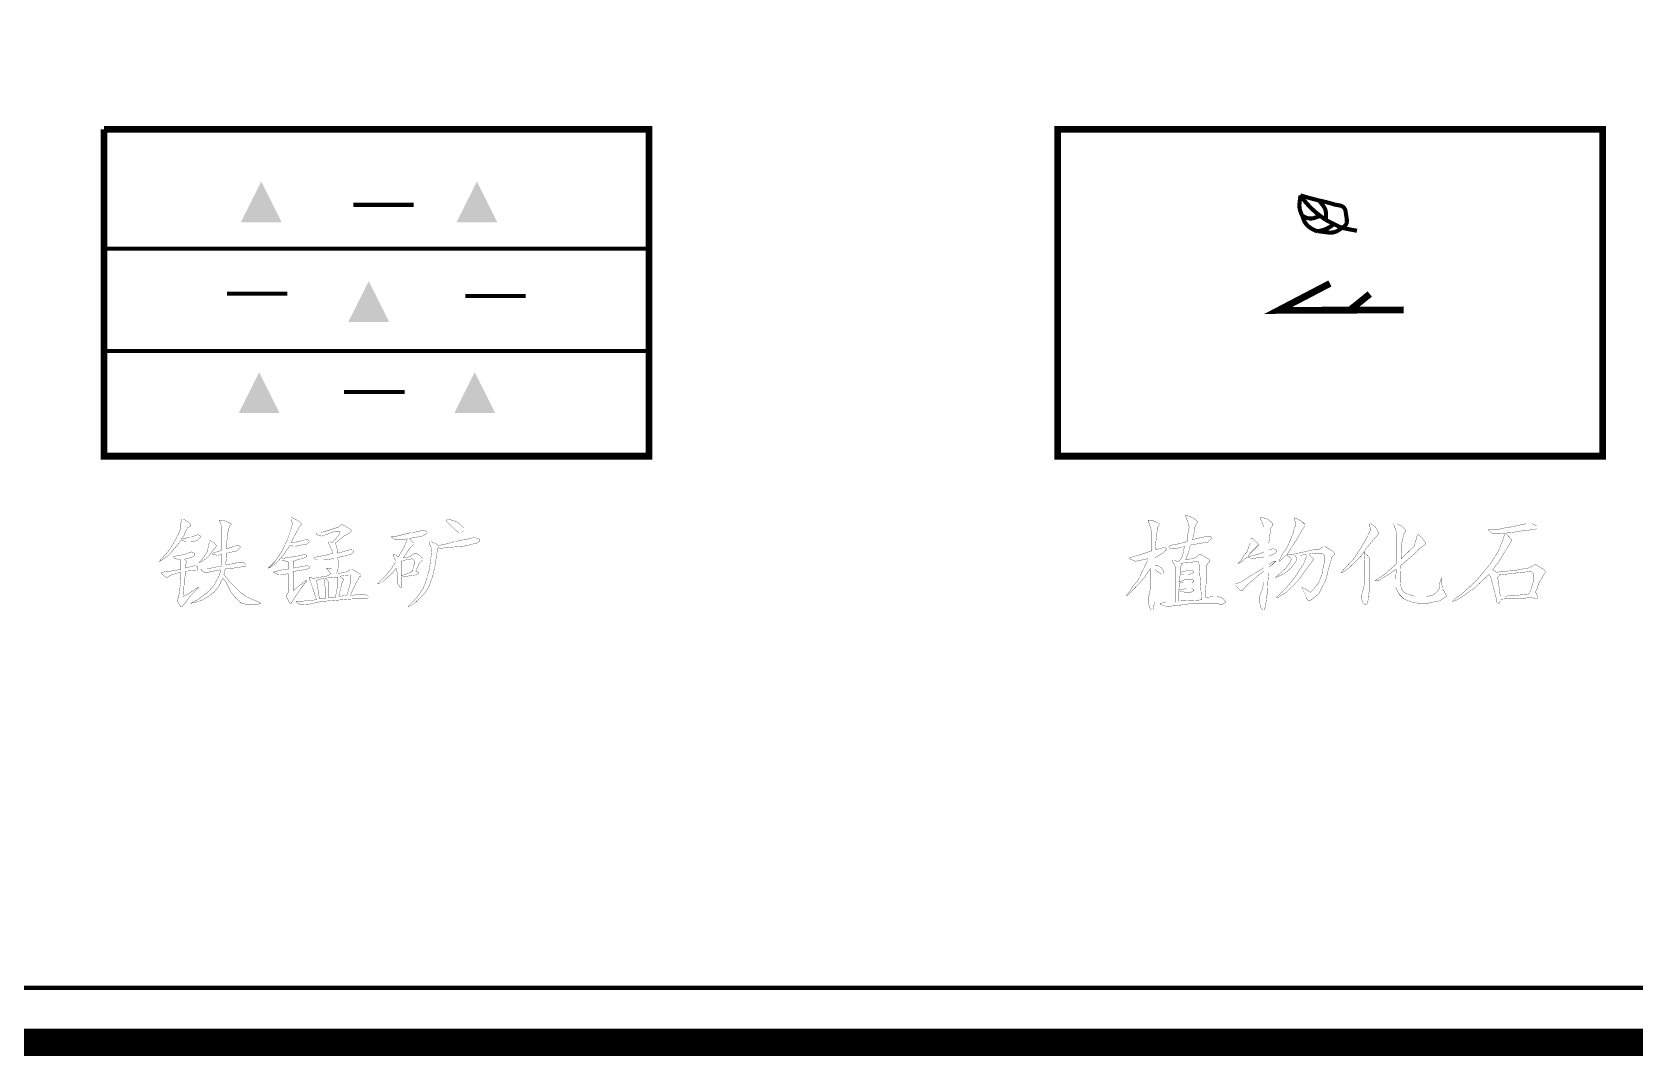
# Model space of a CAD drawing. Extents: x 94 to 452, y -72 to 1042.
# Drawn here: x 208.6 to 267.5, y -72 to -34.4 of the extents above; entities that cross this region are included whole.
import ezdxf

# ---------------------------------------------------------------- set-up
doc = ezdxf.new("R2010")
doc.units = 0
doc.header["$MEASUREMENT"] = 0
doc.layers.get('0').update_dxf_attribs({"color": 6})
doc.layers.add('TREE_LAYER', color=7, linetype='Continuous')

# ---------------------------------------------------------------- blocks, each defined once
blk = doc.blocks.new('SUB_BLK_501')
at = {"color": 0}
for points in [[(0.4979, -0.5009), (-0.4999, -0.5009), (-0.0009, 0.4969)], [(-0.4999, -0.5009), (-0.0009, 0.4969), (-0.0009, 0.4969)]]:
    blk.add_solid(points, dxfattribs=at)

msp = doc.modelspace()

# ---------------------------------------------------------------- linework, layer by layer
at = {"layer": 'TREE_LAYER'}
for points, const_width, elevation in [([(451.22612, 995.005583), (451.22612, 11.113007), (451.22612, 10.313007), (451.22612, -71.498816), (94.22612, -71.498816), (94.22612, -69.496695), (94.22612, 9.432416), (94.22612, 10.313007), (94.22612, 11.113007), (94.22612, 13.086307)], 1, 2891.008799), ([(96.22612, 13.086307), (96.22612, 11.113007), (96.22612, 10.313007), (96.22612, 9.432416), (96.22612, 9.432416), (96.22612, -69.496695), (96.22612, -69.498816), (449.22612, -69.498816), (449.22612, -69.498816), (449.22612, 10.313007), (449.22612, 11.113007), (449.22612, 995.005583)], 0.15, 2875.008799), ([(211.275441, -37.990312), (231.275441, -37.990312), (231.275441, -42.370156)], 0.25, 24.379844), ([(211.275441, -42.370156), (211.275441, -37.990312)], 0.25, 4.379844), ([(246.275441, -37.990312), (266.275441, -37.990312), (266.275441, -49.990312), (246.275441, -49.990312), (246.275441, -37.990312)], 0.25, 64), ([(255.252593, -41.16399), (255.2242, -41.106994), (255.199426, -41.048337), (255.17852, -40.988214), (255.161734, -40.926819), (255.15089, -40.864608), (255.147033, -40.802015), (255.148581, -40.739099), (255.153946, -40.675922), (255.161539, -40.612541), (255.169773, -40.549018), (255.177059, -40.485411), (255.181809, -40.42178), (255.18201, -40.417198)], 0.15, 0.764101), ([(255.18201, -40.417198), (255.233516, -40.488319), (255.286815, -40.558112), (255.341876, -40.626525), (255.398669, -40.693505), (255.457163, -40.758999), (255.517329, -40.822955), (255.579136, -40.885318), (255.642553, -40.946038), (255.70755, -41.005061), (255.774098, -41.062333), (255.842215, -41.117736), (255.911704, -41.17142), (255.914088, -41.173273)], 0.15, 1.053732), ([(255.18201, -40.417198), (255.238933, -40.434209), (255.295925, -40.450989), (255.352983, -40.467538), (255.410109, -40.483856), (255.4673, -40.499943), (255.524555, -40.515798), (255.581874, -40.531421), (255.639256, -40.546812), (255.696718, -40.5619), (255.754259, -40.576683), (255.811834, -40.591339), (255.869395, -40.606048), (255.869417, -40.606054)], 0.15, 0.712923), ([(255.869417, -40.606054), (255.941888, -40.621283), (256.014149, -40.63748), (256.086186, -40.654644), (256.157987, -40.672771), (256.229538, -40.691862), (256.300825, -40.711913), (256.371835, -40.732924), (256.442931, -40.754143), (256.517251, -40.768926), (256.592358, -40.780989), (256.6643, -40.796989), (256.729127, -40.823581), (256.782886, -40.867424), (256.820242, -40.929735), (256.840717, -40.999983), (256.852112, -41.073873), (256.862411, -41.147827), (256.875453, -41.223252), (256.886374, -41.299027), (256.889323, -41.372726), (256.878452, -41.441921), (256.84791, -41.504187), (256.7948, -41.55389), (256.730664, -41.591007), (256.698907, -41.6102)], 0.15, 1.777303), ([(256.107552, -41.317293), (256.119114, -41.253105), (256.12575, -41.188178), (256.127046, -41.123023), (256.122587, -41.05815), (256.111958, -40.994071), (256.09448, -40.931574), (256.06799, -40.873379), (256.034089, -40.818987), (255.995248, -40.767054), (255.953942, -40.716239), (255.912643, -40.665197), (255.873825, -40.612587), (255.869417, -40.606054)], 0.15, 0.781742), ([(220.429514, -40.763883), (222.645473, -40.763883)], 0.15, 2.215959), ([(255.807851, -41.73411), (255.742935, -41.711372), (255.679473, -41.684246), (255.618089, -41.652717), (255.559406, -41.61677), (255.504044, -41.576389), (255.452627, -41.531558), (255.405777, -41.482263), (255.364116, -41.428487), (255.328442, -41.370199), (255.301251, -41.307633), (255.279312, -41.242658), (255.257589, -41.177472), (255.252593, -41.16399)], 0.15, 0.823049), ([(255.252593, -41.16399), (255.302157, -41.193348), (255.353918, -41.218676), (255.40758, -41.239423), (255.462842, -41.255038), (255.519407, -41.264969), (255.576082, -41.266975), (255.631808, -41.260157), (255.686885, -41.246833), (255.741616, -41.229332), (255.796305, -41.209981), (255.851255, -41.191109), (255.906771, -41.175044), (255.914088, -41.173273)], 0.15, 0.690584), ([(255.914088, -41.173273), (256.107552, -41.317293)], 0.15, 0.241184), ([(255.807851, -41.73411), (255.862852, -41.725798), (255.917446, -41.715033), (255.971495, -41.701803), (256.024861, -41.686098), (256.077406, -41.667907), (256.128992, -41.647219), (256.179482, -41.624024), (256.228737, -41.59831), (256.276593, -41.570034), (256.322289, -41.538469), (256.366594, -41.504855), (256.410944, -41.471267), (256.413961, -41.469062)], 0.15, 0.66735), ([(256.698907, -41.6102), (256.638612, -41.658907), (256.57427, -41.70207), (256.506101, -41.738819), (256.435026, -41.765169), (256.36204, -41.779218), (256.287449, -41.783363), (256.211557, -41.779998), (256.134669, -41.771519), (256.057088, -41.76032), (255.979121, -41.748797), (255.901071, -41.739345), (255.823244, -41.734359), (255.807851, -41.73411)], 0.15, 0.930077), ([(256.107552, -41.317293), (256.413961, -41.469062)], 0.15, 0.341937), ([(256.413961, -41.469062), (256.698907, -41.6102)], 0.15, 0.317985), ([(256.698907, -41.6102), (257.258398, -41.71677)], 0.15, 0.56955), ([(211.275441, -46.127909), (211.275441, -42.370156)], 0.25, 3.757753), ([(211.275441, -42.370156), (231.275441, -42.370156)], 0.15, 20), ([(231.275441, -42.370156), (231.275441, -46.127909)], 0.25, 3.757753), ([(256.997838, -44.628272), (254.374666, -44.639028), (256.266695, -43.650012)], 0.25, 4.758124), ([(215.789276, -44.028025), (218.005235, -44.028025)], 0.15, 2.215959), ([(224.538676, -44.110179), (226.754636, -44.110179)], 0.15, 2.215959), ([(256.997838, -44.628272), (257.728717, -44.037018)], 0.25, 0.940088), ([(258.971951, -44.620177), (256.997838, -44.628272)], 0.25, 1.97413), ([(231.275441, -46.127909), (231.275441, -49.990312), (211.275441, -49.990312), (211.275441, -46.127909)], 0.25, 27.724806), ([(211.275441, -46.127909), (231.275441, -46.127909)], 0.15, 20), ([(220.090155, -47.636519), (222.306114, -47.636519)], 0.15, 2.215959), ([(214.186927, -52.29315), (214.139868, -52.29315), (214.092809, -52.465699), (214.092809, -52.591189), (214.077123, -52.669621), (214.014378, -52.84217), (213.79477, -53.234327), (213.684966, -53.422562), (213.465358, -53.673542), (213.308495, -53.846091), (213.355554, -53.830405), (213.590848, -53.673542), (213.747711, -53.51668), (214.061436, -53.140209), (214.108495, -53.061778), (214.296731, -53.124523), (214.46928, -53.124523), (214.688887, -53.09315), (214.814378, -52.96766), (214.814378, -52.920601), (214.735946, -52.873542), (214.704574, -52.873542), (214.453593, -52.96766), (214.406534, -52.96766), (214.155554, -53.030405), (214.124182, -53.014719), (214.218299, -52.889229), (214.265358, -52.748052), (214.343789, -52.622562), (214.46928, -52.544131), (214.46928, -52.497072), (214.375162, -52.402954), (214.186927, -52.29315), (214.186927, -52.29315)], 0.01, 882), ([(215.614378, -52.340209), (215.52026, -52.340209), (215.52026, -52.371582), (215.567319, -52.481385), (215.598691, -52.575503), (215.598691, -53.438248), (215.583005, -53.453934), (215.52026, -53.469621), (215.26928, -53.548052), (215.26928, -53.595111), (215.316338, -53.595111), (215.426142, -53.626483), (215.457515, -53.626483), (215.583005, -53.595111), (215.598691, -53.595111), (215.598691, -53.89315), (215.583005, -54.01864), (215.049672, -54.128444), (214.84575, -54.128444), (214.84575, -54.175503), (214.97124, -54.253934), (215.081044, -54.253934), (215.206534, -54.222562), (215.535946, -54.159817), (215.551633, -54.191189), (215.52026, -54.348052), (215.316338, -54.724523), (215.143789, -54.928444), (214.908495, -55.11668), (214.814378, -55.179425), (214.72026, -55.257856), (214.59477, -55.304915), (214.46928, -55.383346), (214.579083, -55.36766), (214.877123, -55.273542), (215.159476, -55.100993), (215.347711, -54.944131), (215.52026, -54.724523), (215.567319, -54.583346), (215.630064, -54.489229), (215.64575, -54.473542), (215.77124, -54.646091), (215.928103, -54.959817), (216.084966, -55.163738), (216.32026, -55.383346), (216.524182, -55.430405), (216.900652, -55.430405), (217.010456, -55.399033), (217.026142, -55.383346), (216.86928, -55.304915), (216.477123, -55.132366), (216.273201, -54.975503), (215.865358, -54.56766), (215.677123, -54.332366), (215.724182, -54.128444), (215.943789, -54.097072), (216.022221, -54.097072), (216.335946, -54.050013), (216.44575, -54.050013), (216.477123, -54.002954), (216.477123, -53.971582), (216.430064, -53.908836), (216.335946, -53.877464), (216.241829, -53.877464), (215.849672, -53.971582), (215.786927, -53.971582), (215.755554, -53.987268), (215.739868, -53.971582), (215.77124, -53.704915), (215.77124, -53.548052), (215.833985, -53.532366), (216.147711, -53.469621), (216.273201, -53.344131), (216.273201, -53.297072), (216.179083, -53.250013), (215.77124, -53.391189), (215.77124, -53.391189), (215.77124, -53.187268), (215.818299, -52.920601), (215.818299, -52.810797), (215.849672, -52.732366), (215.849672, -52.653934), (215.896731, -52.544131), (215.943789, -52.497072), (215.943789, -52.465699), (215.739868, -52.371582), (215.614378, -52.340209), (215.614378, -52.340209)], 0.01, 882), ([(218.186927, -52.246091), (218.139868, -52.246091), (218.139868, -52.308836), (218.17124, -52.387268), (218.186927, -52.481385), (218.139868, -52.669621), (218.014378, -53.046091), (217.810456, -53.469621), (217.559476, -53.846091), (217.308495, -54.097072), (217.355554, -54.081385), (217.590848, -53.924523), (217.637907, -53.877464), (217.841829, -53.64217), (218.108495, -53.250013), (218.233985, -53.297072), (218.296731, -53.297072), (218.422221, -53.265699), (218.704574, -53.21864), (218.72026, -53.21864), (218.814378, -53.124523), (218.798691, -53.077464), (218.735946, -53.046091), (218.704574, -53.046091), (218.218299, -53.171582), (218.139868, -53.155895), (218.437907, -52.591189), (218.516338, -52.512758), (218.516338, -52.465699), (218.422221, -52.371582), (218.186927, -52.246091), (218.186927, -52.246091)], 0.01, 882), ([(223.912417, -52.29315), (223.896731, -52.29315), (223.849672, -52.324523), (223.849672, -52.371582), (224.19477, -52.71668), (224.304574, -52.795111), (224.398691, -52.795111), (224.477123, -52.71668), (224.477123, -52.622562), (224.273201, -52.41864), (224.084966, -52.340209), (224.053593, -52.340209), (223.912417, -52.29315), (223.912417, -52.29315)], 0.01, 882), ([(249.689864, -52.340209), (249.595746, -52.340209), (249.595746, -52.371582), (249.642805, -52.481385), (249.721236, -52.732366), (249.721236, -53.453934), (249.70555, -53.469621), (249.234962, -53.626483), (249.046727, -53.673542), (248.921236, -53.720601), (248.921236, -53.751974), (249.125158, -53.846091), (249.58006, -53.751974), (249.595746, -53.76766), (249.219276, -54.551974), (249.015354, -54.787268), (248.968295, -54.881385), (248.795746, -55.100993), (248.842805, -55.100993), (249.250648, -54.677464), (249.470256, -54.426483), (249.674178, -54.112758), (249.674178, -54.128444), (249.674178, -54.865699), (249.642805, -55.022562), (249.642805, -55.053934), (249.595746, -55.163738), (249.595746, -55.320601), (249.642805, -55.524523), (249.721236, -55.634327), (249.768295, -55.634327), (249.799668, -55.524523), (249.815354, -55.414719), (249.846727, -55.336287), (249.846727, -54.144131), (249.846727, -54.144131), (249.972217, -54.253934), (250.082021, -54.300993), (250.144766, -54.300993), (250.176138, -54.253934), (250.176138, -54.206876), (250.082021, -54.081385), (249.940844, -54.002954), (249.846727, -54.002954), (249.846727, -53.720601), (250.12908, -53.548052), (250.270256, -53.422562), (250.270256, -53.375503), (250.191825, -53.344131), (250.160452, -53.344131), (249.862413, -53.422562), (249.846727, -53.406876), (249.925158, -52.732366), (249.925158, -52.653934), (249.972217, -52.544131), (250.019276, -52.497072), (250.019276, -52.465699), (249.815354, -52.371582), (249.689864, -52.340209), (249.689864, -52.340209)], 0.01, 883), ([(251.038884, -52.16766), (250.976138, -52.16766), (250.976138, -52.214719), (251.05457, -52.402954), (251.101629, -52.606876), (251.023197, -52.96766), (251.023197, -53.124523), (250.662413, -53.21864), (250.458491, -53.250013), (250.348687, -53.297072), (250.348687, -53.344131), (250.458491, -53.375503), (250.615354, -53.375503), (250.787903, -53.344131), (250.92908, -53.297072), (250.92908, -53.297072), (250.850648, -53.673542), (250.772217, -53.799033), (250.678099, -53.861778), (250.568295, -53.799033), (250.474178, -53.799033), (250.474178, -53.846091), (250.552609, -53.955895), (250.599668, -54.081385), (250.599668, -55.336287), (250.583982, -55.351974), (250.238884, -55.351974), (250.050648, -55.383346), (250.050648, -55.430405), (250.285942, -55.508836), (250.333001, -55.508836), (250.536923, -55.477464), (250.615354, -55.477464), (251.274178, -55.383346), (252.152609, -55.383346), (252.215354, -55.430405), (252.309472, -55.430405), (252.434962, -55.351974), (252.434962, -55.304915), (252.356531, -55.226483), (252.278099, -55.179425), (252.121236, -55.132366), (251.98006, -55.132366), (251.744766, -55.179425), (251.682021, -55.163738), (251.72908, -54.583346), (251.72908, -54.002954), (251.85457, -53.846091), (251.85457, -53.799033), (251.807511, -53.751974), (251.525158, -53.595111), (251.478099, -53.595111), (251.383982, -53.673542), (251.321236, -53.720601), (250.991825, -53.799033), (250.976138, -53.783346), (251.085942, -53.500993), (251.117315, -53.375503), (251.148687, -53.250013), (251.791825, -53.140209), (251.807511, -53.124523), (251.933001, -52.999033), (251.933001, -52.96766), (251.885942, -52.936287), (251.85457, -52.920601), (251.791825, -52.920601), (251.227119, -53.046091), (251.227119, -53.030405), (251.30555, -52.700993), (251.30555, -52.591189), (251.399668, -52.41864), (251.399668, -52.371582), (251.227119, -52.246091), (251.038884, -52.16766), (251.038884, -52.16766)], 0.01, 883), ([(253.799668, -52.246091), (253.721236, -52.246091), (253.721236, -52.29315), (253.846727, -52.575503), (253.846727, -53.500993), (253.611433, -53.595111), (253.282021, -53.673542), (253.266334, -53.657856), (253.344766, -53.548052), (253.642805, -53.250013), (253.642805, -53.21864), (253.423197, -52.999033), (253.344766, -52.999033), (253.344766, -53.171582), (253.219276, -53.500993), (253.093785, -53.657856), (253.015354, -53.799033), (252.889864, -53.924523), (252.921236, -53.924523), (253.015354, -53.861778), (253.234962, -53.689229), (253.250648, -53.689229), (253.407511, -53.751974), (253.438884, -53.751974), (253.58006, -53.720601), (253.642805, -53.720601), (253.83104, -53.689229), (253.846727, -53.689229), (253.846727, -54.081385), (253.32908, -54.395111), (253.015354, -54.599033), (252.795746, -54.677464), (252.795746, -54.724523), (252.999668, -54.928444), (253.046727, -54.928444), (253.234962, -54.708836), (253.83104, -54.206876), (253.846727, -54.206876), (253.846727, -54.614719), (253.799668, -54.802954), (253.799668, -54.850013), (253.721236, -55.038248), (253.674178, -55.163738), (253.674178, -55.320601), (253.721236, -55.524523), (253.799668, -55.634327), (253.846727, -55.634327), (253.893785, -55.524523), (253.909472, -55.414719), (253.925158, -55.336287), (253.940844, -55.148052), (253.972217, -55.022562), (253.987903, -54.630405), (254.019276, -54.253934), (254.019276, -54.065699), (254.12908, -53.987268), (254.270256, -53.846091), (254.207511, -53.846091), (254.019276, -53.971582), (254.019276, -53.955895), (254.019276, -53.657856), (254.270256, -53.548052), (254.301629, -53.500993), (254.301629, -53.422562), (254.176138, -53.375503), (254.034962, -53.438248), (254.019276, -53.422562), (254.019276, -53.187268), (254.097707, -52.622562), (254.176138, -52.512758), (254.176138, -52.465699), (253.972217, -52.29315), (253.799668, -52.246091), (253.799668, -52.246091)], 0.01, 883), ([(254.976138, -52.246091), (254.976138, -52.246091), (254.976138, -52.340209), (255.023197, -52.465699), (254.92908, -52.732366), (254.92908, -52.779425), (254.819276, -53.046091), (254.803589, -53.09315), (254.678099, -53.375503), (254.552609, -53.532366), (254.442805, -53.736287), (254.395746, -53.846091), (254.427119, -53.846091), (254.646727, -53.626483), (254.772217, -53.673542), (254.850648, -53.76766), (254.803589, -53.877464), (254.646727, -54.097072), (254.38006, -54.348052), (254.270256, -54.426483), (254.317315, -54.426483), (254.458491, -54.363738), (254.63104, -54.269621), (254.819276, -54.112758), (255.023197, -53.846091), (255.05457, -53.720601), (254.976138, -53.64217), (254.991825, -53.626483), (255.18006, -53.626483), (255.383982, -53.595111), (255.399668, -53.673542), (255.30555, -53.940209), (254.92908, -54.504915), (254.678099, -54.802954), (254.301629, -55.179425), (254.348687, -55.179425), (254.38006, -55.163738), (254.678099, -54.975503), (255.085942, -54.56766), (255.650648, -53.799033), (255.650648, -53.751974), (255.493785, -53.595111), (255.509472, -53.579425), (255.713393, -53.548052), (255.98006, -53.548052), (256.058491, -53.626483), (256.058491, -53.89315), (255.98006, -54.269621), (255.98006, -54.300993), (255.85457, -54.630405), (255.682021, -54.850013), (255.556531, -54.975503), (255.525158, -54.975503), (255.352609, -54.850013), (255.227119, -54.802954), (255.399668, -55.148052), (255.43104, -55.257856), (255.525158, -55.304915), (255.85457, -55.038248), (256.10555, -54.551974), (256.183982, -54.269621), (256.199668, -54.175503), (256.340844, -53.689229), (256.356531, -53.673542), (256.434962, -53.595111), (256.434962, -53.548052), (256.356531, -53.469621), (256.089864, -53.297072), (256.027119, -53.297072), (255.964374, -53.344131), (255.85457, -53.422562), (255.666334, -53.422562), (254.882021, -53.595111), (254.693785, -53.595111), (254.693785, -53.579425), (254.725158, -53.548052), (255.085942, -52.983346), (255.227119, -52.71668), (255.352609, -52.544131), (255.352609, -52.497072), (255.258491, -52.402954), (255.085942, -52.29315), (254.976138, -52.246091), (254.976138, -52.246091)], 0.01, 883), ([(220.022221, -52.497072), (219.975162, -52.497072), (219.881044, -52.591189), (219.410456, -52.748052), (219.379083, -52.748052), (219.253593, -52.795111), (219.065358, -52.795111), (219.065358, -52.84217), (219.159476, -52.904915), (219.26928, -52.920601), (219.755554, -52.748052), (219.928103, -52.748052), (219.943789, -52.763738), (219.896731, -52.873542), (219.677123, -53.140209), (219.64575, -53.171582), (219.567319, -53.124523), (219.52026, -53.124523), (219.52026, -53.171582), (219.551633, -53.250013), (219.677123, -53.532366), (219.661436, -53.548052), (219.410456, -53.626483), (219.128103, -53.673542), (218.97124, -53.720601), (218.97124, -53.751974), (219.112417, -53.799033), (219.332025, -53.799033), (219.677123, -53.751974), (219.692809, -53.76766), (219.692809, -54.128444), (219.630064, -54.128444), (219.504574, -54.097072), (219.441829, -54.097072), (219.598691, -54.300993), (219.488887, -54.379425), (218.97124, -54.473542), (218.939868, -54.473542), (218.861436, -54.426483), (218.814378, -54.426483), (218.814378, -54.473542), (219.065358, -55.210797), (219.065358, -55.257856), (218.59477, -55.304915), (218.343789, -55.304915), (218.343789, -55.351974), (218.453593, -55.414719), (218.751633, -55.430405), (219.332025, -55.304915), (219.441829, -55.304915), (220.398691, -55.226483), (220.947711, -55.226483), (220.979083, -55.179425), (220.979083, -55.132366), (220.947711, -55.100993), (220.837907, -55.053934), (220.649672, -55.053934), (220.367319, -55.100993), (220.32026, -55.085307), (220.508495, -54.677464), (220.649672, -54.426483), (220.696731, -54.379425), (220.696731, -54.348052), (220.633985, -54.285307), (220.367319, -54.128444), (220.32026, -54.128444), (220.226142, -54.222562), (219.849672, -54.300993), (219.818299, -54.285307), (219.896731, -53.987268), (219.896731, -53.940209), (219.849672, -53.720601), (219.881044, -53.704915), (220.335946, -53.595111), (220.44575, -53.500993), (220.430064, -53.453934), (220.367319, -53.422562), (220.304574, -53.422562), (219.912417, -53.532366), (219.881044, -53.548052), (219.849672, -53.532366), (219.849672, -53.453934), (219.77124, -53.171582), (220.084966, -52.920601), (220.304574, -52.795111), (220.351633, -52.748052), (220.351633, -52.71668), (220.304574, -52.653934), (220.022221, -52.497072), (220.022221, -52.497072)], 0.01, 882), ([(223.002613, -52.71668), (222.955554, -52.71668), (222.59477, -52.795111), (222.532025, -52.795111), (222.030064, -52.920601), (221.841829, -52.920601), (221.841829, -52.96766), (221.967319, -53.046091), (222.296731, -53.046091), (222.390848, -53.014719), (222.406534, -53.014719), (222.406534, -53.030405), (222.296731, -53.312758), (222.155554, -53.548052), (222.092809, -53.673542), (222.077123, -53.689229), (221.998691, -53.626483), (221.935946, -53.595111), (221.888887, -53.595111), (221.888887, -53.626483), (221.967319, -53.799033), (221.983005, -53.861778), (221.967319, -53.89315), (221.810456, -54.128444), (221.637907, -54.348052), (221.308495, -54.677464), (221.355554, -54.677464), (221.512417, -54.599033), (221.653593, -54.457856), (221.857515, -54.285307), (221.998691, -54.097072), (222.061436, -54.395111), (222.061436, -54.677464), (222.139868, -54.802954), (222.186927, -54.802954), (222.186927, -54.426483), (222.186927, -54.426483), (222.688887, -54.348052), (222.814378, -54.300993), (222.814378, -54.253934), (222.72026, -54.206876), (222.84575, -53.924523), (222.97124, -53.799033), (222.97124, -53.751974), (222.830064, -53.610797), (222.735946, -53.548052), (222.688887, -53.548052), (222.516338, -53.673542), (222.296731, -53.720601), (222.265358, -53.720601), (222.516338, -53.344131), (222.641829, -53.21864), (222.641829, -53.171582), (222.484966, -53.014719), (222.516338, -52.999033), (222.955554, -52.920601), (223.002613, -52.904915), (223.096731, -52.84217), (223.143789, -52.795111), (223.143789, -52.748052), (223.002613, -52.71668), (223.002613, -52.71668)], 0.01, 882), ([(257.768295, -52.465699), (257.721236, -52.465699), (257.721236, -52.544131), (257.768295, -52.669621), (257.58006, -53.061778), (257.391825, -53.375503), (257.140844, -53.751974), (256.670256, -54.253934), (256.670256, -54.253934), (256.733001, -54.253934), (256.952609, -54.097072), (257.407511, -53.657856), (257.501629, -53.51668), (257.501629, -53.500993), (257.517315, -53.51668), (257.548687, -53.846091), (257.548687, -54.614719), (257.470256, -54.944131), (257.470256, -54.975503), (257.423197, -55.085307), (257.423197, -55.226483), (257.470256, -55.351974), (257.548687, -55.430405), (257.595746, -55.430405), (257.642805, -55.383346), (257.674178, -55.24217), (257.689864, -55.038248), (257.721236, -54.912758), (257.721236, -53.720601), (257.517315, -53.500993), (257.595746, -53.375503), (258.050648, -52.84217), (258.050648, -52.795111), (257.940844, -52.591189), (257.768295, -52.465699), (257.768295, -52.465699)], 0.01, 883), ([(258.725158, -52.465699), (258.599668, -52.465699), (258.725158, -52.826483), (258.725158, -53.375503), (258.709472, -53.375503), (258.709472, -53.940209), (258.285942, -54.31668), (257.925158, -54.551974), (258.050648, -54.551974), (258.082021, -54.536287), (258.458491, -54.300993), (258.693785, -54.144131), (258.693785, -54.269621), (258.678099, -54.536287), (258.678099, -54.802954), (258.803589, -55.053934), (258.976138, -55.226483), (259.289864, -55.351974), (259.415354, -55.36766), (259.493785, -55.383346), (259.870256, -55.383346), (260.246727, -55.304915), (260.309472, -55.289229), (260.466334, -55.179425), (260.52908, -55.132366), (260.52908, -55.085307), (260.450648, -54.928444), (260.403589, -54.881385), (260.403589, -54.81864), (260.356531, -54.646091), (260.356531, -54.473542), (260.309472, -54.583346), (260.278099, -54.850013), (260.183982, -54.975503), (260.027119, -55.100993), (259.807511, -55.132366), (259.383982, -55.132366), (259.085942, -55.038248), (258.976138, -54.975503), (258.897707, -54.865699), (258.850648, -54.677464), (258.866334, -54.002954), (259.415354, -53.532366), (259.572217, -53.359817), (259.760452, -53.234327), (259.776138, -53.21864), (259.776138, -53.171582), (259.666334, -53.014719), (259.525158, -52.873542), (259.478099, -52.873542), (259.43104, -53.046091), (259.352609, -53.297072), (258.882021, -53.751974), (258.882021, -53.64217), (258.897707, -53.422562), (258.897707, -53.202954), (258.976138, -52.84217), (259.05457, -52.748052), (259.05457, -52.71668), (258.92908, -52.575503), (258.725158, -52.465699), (258.725158, -52.465699)], 0.01, 883), ([(263.697707, -52.465699), (263.462413, -52.465699), (263.368295, -52.497072), (263.321236, -52.497072), (262.882021, -52.591189), (262.819276, -52.591189), (262.458491, -52.669621), (262.097707, -52.669621), (262.097707, -52.71668), (262.176138, -52.795111), (262.285942, -52.84217), (262.521236, -52.84217), (262.646727, -52.810797), (262.678099, -52.826483), (262.646727, -52.96766), (262.458491, -53.453934), (262.176138, -53.908836), (261.925158, -54.222562), (261.595746, -54.599033), (261.078099, -55.069621), (260.842805, -55.226483), (260.764374, -55.304915), (260.811433, -55.304915), (260.936923, -55.257856), (261.234962, -55.069621), (261.438884, -54.912758), (261.548687, -54.850013), (262.097707, -54.332366), (262.113393, -54.332366), (262.176138, -54.457856), (262.364374, -55.179425), (262.395746, -55.289229), (262.395746, -55.351974), (262.427119, -55.383346), (262.474178, -55.383346), (262.521236, -55.304915), (262.521236, -55.24217), (262.662413, -55.226483), (263.133001, -55.226483), (263.603589, -55.179425), (263.666334, -55.179425), (263.901629, -55.226483), (263.901629, -55.163738), (263.807511, -54.959817), (263.85457, -54.897072), (263.948687, -54.614719), (264.058491, -54.44217), (264.10555, -54.348052), (264.183982, -54.253934), (264.183982, -54.222562), (264.089864, -54.128444), (263.823197, -53.971582), (263.776138, -53.971582), (263.744766, -54.002954), (263.540844, -54.097072), (263.493785, -54.097072), (263.101629, -54.175503), (263.007511, -54.175503), (262.662413, -54.222562), (262.568295, -54.222562), (262.38006, -54.253934), (262.270256, -54.175503), (262.238884, -54.159817), (262.348687, -54.002954), (262.474178, -53.846091), (262.92908, -53.09315), (262.92908, -53.046091), (262.709472, -52.810797), (262.92908, -52.795111), (263.368295, -52.71668), (263.446727, -52.71668), (263.807511, -52.669621), (263.85457, -52.622562), (263.85457, -52.544131), (263.697707, -52.465699), (263.697707, -52.465699)], 0.01, 883), ([(214.484966, -53.500993), (214.390848, -53.532366), (214.233985, -53.595111), (213.810456, -53.673542), (213.810456, -53.720601), (213.826142, -53.720601), (214.04575, -53.799033), (214.092809, -53.783346), (214.092809, -53.799033), (214.092809, -54.128444), (214.092809, -54.144131), (213.637907, -54.222562), (213.575162, -54.222562), (213.386927, -54.253934), (213.386927, -54.300993), (213.543789, -54.426483), (213.606534, -54.426483), (213.747711, -54.348052), (214.061436, -54.253934), (214.092809, -54.269621), (214.092809, -54.583346), (214.061436, -54.834327), (214.061436, -54.912758), (214.014378, -55.132366), (214.014378, -55.179425), (213.967319, -55.257856), (213.967319, -55.304915), (214.092809, -55.508836), (214.139868, -55.508836), (214.155554, -55.49315), (214.437907, -55.132366), (214.767319, -54.802954), (214.767319, -54.802954), (214.72026, -54.802954), (214.359476, -55.053934), (214.186927, -55.132366), (214.186927, -55.132366), (214.218299, -54.677464), (214.218299, -54.56766), (214.265358, -54.348052), (214.265358, -54.222562), (214.281044, -54.206876), (214.688887, -54.175503), (214.72026, -54.128444), (214.72026, -54.050013), (214.610456, -54.002954), (214.547711, -54.01864), (214.265358, -54.097072), (214.265358, -54.097072), (214.265358, -54.002954), (214.312417, -53.846091), (214.233985, -53.76766), (214.437907, -53.720601), (214.563397, -53.673542), (214.59477, -53.626483), (214.59477, -53.548052), (214.484966, -53.500993), (214.484966, -53.500993)], 0.01, 882), ([(215.190848, -53.09315), (215.143789, -53.09315), (215.143789, -53.140209), (215.065358, -53.500993), (214.892809, -53.751974), (214.767319, -53.877464), (214.814378, -53.877464), (215.002613, -53.76766), (215.128103, -53.64217), (215.39477, -53.297072), (215.39477, -53.250013), (215.347711, -53.202954), (215.300652, -53.155895), (215.190848, -53.09315), (215.190848, -53.09315)], 0.01, 882), ([(224.86928, -52.96766), (224.837907, -52.96766), (224.586927, -53.046091), (224.508495, -53.046091), (224.179083, -53.124523), (224.132025, -53.124523), (223.865358, -53.202954), (223.786927, -53.21864), (223.567319, -53.265699), (223.535946, -53.265699), (223.488887, -53.21864), (223.284966, -53.124523), (223.222221, -53.124523), (223.222221, -53.21864), (223.26928, -53.281385), (223.316338, -53.51668), (223.26928, -53.720601), (223.222221, -54.144131), (223.143789, -54.395111), (223.143789, -54.426483), (223.002613, -54.81864), (222.84575, -55.053934), (222.641829, -55.304915), (222.437907, -55.508836), (222.46928, -55.508836), (222.626142, -55.430405), (223.033985, -55.038248), (223.190848, -54.802954), (223.347711, -54.363738), (223.379083, -54.206876), (223.441829, -53.955895), (223.441829, -53.89315), (223.52026, -53.375503), (223.551633, -53.344131), (223.630064, -53.375503), (223.661436, -53.375503), (223.802613, -53.344131), (224.461436, -53.297072), (224.979083, -53.171582), (225.073201, -53.09315), (225.073201, -53.046091), (224.86928, -52.96766), (224.86928, -52.96766)], 0.01, 882), ([(218.641829, -53.595111), (218.296731, -53.673542), (218.233985, -53.673542), (218.014378, -53.720601), (217.951633, -53.720601), (217.810456, -53.751974), (217.810456, -53.799033), (217.951633, -53.846091), (217.983005, -53.846091), (218.061436, -53.89315), (218.061436, -54.128444), (217.951633, -54.144131), (217.716338, -54.175503), (217.606534, -54.222562), (217.512417, -54.222562), (217.512417, -54.253934), (217.700652, -54.348052), (217.763397, -54.348052), (218.030064, -54.300993), (218.061436, -54.300993), (218.061436, -54.975503), (217.967319, -55.085307), (217.967319, -55.132366), (218.092809, -55.383346), (218.139868, -55.383346), (218.155554, -55.36766), (218.484966, -54.865699), (218.72026, -54.551974), (218.72026, -54.551974), (218.688887, -54.551974), (218.233985, -54.912758), (218.218299, -54.912758), (218.218299, -54.222562), (218.390848, -54.191189), (218.704574, -54.144131), (218.814378, -54.097072), (218.814378, -54.050013), (218.735946, -54.002954), (218.233985, -54.097072), (218.218299, -54.081385), (218.218299, -53.846091), (218.343789, -53.799033), (218.626142, -53.720601), (218.72026, -53.673542), (218.72026, -53.626483), (218.641829, -53.595111), (218.641829, -53.595111)], 0.01, 882), ([(222.500652, -53.76766), (222.59477, -53.751974), (222.688887, -53.846091), (222.59477, -54.206876), (222.563397, -54.238248), (222.186927, -54.379425), (222.186927, -54.379425), (222.186927, -53.846091), (222.265358, -53.814719), (222.500652, -53.76766), (222.500652, -53.76766)], 0.01, 882), ([(251.399668, -53.846091), (251.415354, -53.846091), (251.43104, -53.846091), (251.478099, -53.987268), (251.478099, -54.097072), (251.556531, -55.257856), (251.415354, -55.273542), (250.725158, -55.304915), (250.725158, -55.289229), (250.725158, -54.928444), (250.725158, -54.928444), (250.913393, -54.975503), (251.18006, -54.975503), (251.274178, -54.928444), (251.274178, -54.881385), (251.195746, -54.850013), (251.007511, -54.850013), (250.772217, -54.881385), (250.725158, -54.881385), (250.740844, -54.614719), (250.725158, -54.599033), (250.897707, -54.630405), (251.195746, -54.630405), (251.274178, -54.599033), (251.274178, -54.551974), (251.195746, -54.504915), (250.960452, -54.504915), (250.787903, -54.599033), (250.740844, -54.583346), (250.772217, -54.300993), (250.772217, -54.300993), (250.913393, -54.348052), (251.070256, -54.348052), (251.274178, -54.253934), (251.274178, -54.222562), (251.195746, -54.175503), (251.085942, -54.175503), (250.772217, -54.253934), (250.772217, -54.253934), (250.772217, -54.050013), (250.850648, -53.971582), (250.787903, -53.924523), (250.960452, -53.89315), (251.211433, -53.877464), (251.399668, -53.846091), (251.399668, -53.846091)], 0.01, 883), ([(219.332025, -54.473542), (219.347711, -54.473542), (219.347711, -54.473542), (219.39477, -54.81864), (219.39477, -55.210797), (219.379083, -55.226483), (219.190848, -55.226483), (219.175162, -55.179425), (219.096731, -54.661778), (219.065358, -54.551974), (219.112417, -54.536287), (219.332025, -54.473542), (219.332025, -54.473542)], 0.01, 882), ([(219.818299, -54.426483), (219.818299, -54.426483), (219.849672, -54.426483), (219.849672, -54.740209), (219.77124, -55.163738), (219.755554, -55.179425), (219.52026, -55.179425), (219.52026, -55.163738), (219.52026, -54.599033), (219.39477, -54.473542), (219.583005, -54.44217), (219.818299, -54.426483), (219.818299, -54.426483)], 0.01, 882), ([(220.273201, -54.348052), (220.288887, -54.348052), (220.32026, -54.348052), (220.32026, -54.646091), (220.19477, -55.085307), (220.147711, -55.100993), (219.896731, -55.132366), (219.896731, -55.11668), (220.022221, -54.599033), (220.06928, -54.551974), (220.06928, -54.504915), (219.943789, -54.395111), (220.06928, -54.363738), (220.273201, -54.348052), (220.273201, -54.348052)], 0.01, 882), ([(263.603589, -54.222562), (263.650648, -54.222562), (263.72908, -54.300993), (263.72908, -54.599033), (263.650648, -54.881385), (263.556531, -55.053934), (263.023197, -55.100993), (262.897707, -55.100993), (262.693785, -55.132366), (262.521236, -55.132366), (262.521236, -55.132366), (262.427119, -54.457856), (262.427119, -54.426483), (262.474178, -54.379425), (262.474178, -54.348052), (263.007511, -54.285307), (263.603589, -54.222562), (263.603589, -54.222562)], 0.01, 883)]:
    msp.add_lwpolyline(points, dxfattribs=dict(at, const_width=const_width, elevation=elevation))

# ---------------------------------------------------------------- block references
at = {"layer": 'TREE_LAYER', "xscale": 1.5, "yscale": 1.5}
for p in [(217.052724, -40.653083), (224.962571, -40.653083), (220.994937, -44.30953), (216.974928, -47.65479), (224.884774, -47.65479)]:
    msp.add_blockref('SUB_BLK_501', p, dxfattribs=at)

doc.saveas('drawing.dxf')
